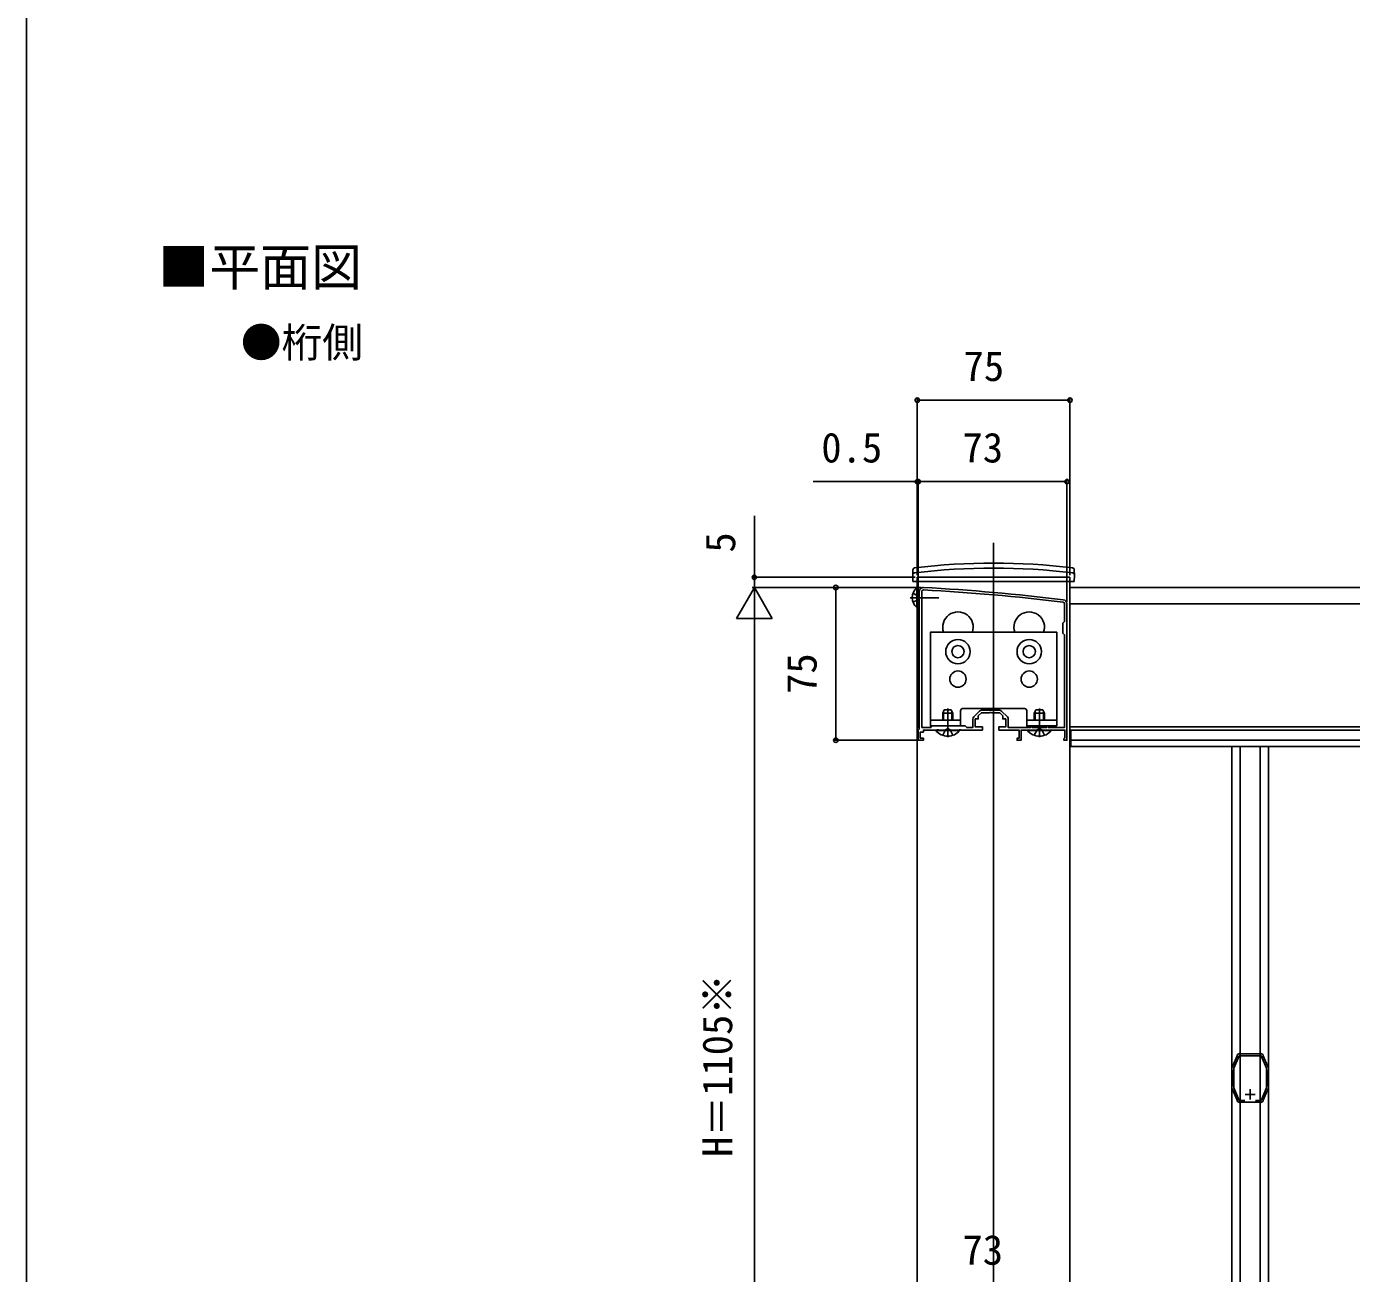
# Model space of a CAD drawing. Units: millimetres, scale not verified. Extents: x -875 to 875, y -1305 to 1298.
# Drawn here: x -875 to -224, y -597 to 16 of the extents above; entities that cross this region are included whole.
import ezdxf
from ezdxf.enums import TextEntityAlignment as Align

# ---------------------------------------------------------------- set-up
doc = ezdxf.new("R2010")
doc.units = ezdxf.units.MM
doc.header["$LTSCALE"] = 8
for name, color, linetype in [('0-1_USER1', 3, 'Continuous'), ('0-2_YKK_11', 7, 'Continuous'), ('0-3_YKK_11E', 7, 'Continuous'), ('0-4_YKK_12', 2, 'Continuous'), ('0-5_YKK_13', 4, 'Continuous'), ('0-6_YKK_D', 6, 'Continuous'), ('0-7_YKK_ZWAK', 7, 'Continuous')]:
    doc.layers.add(name, color=color, linetype=linetype)
doc.styles.add('ＭＳ ゴシック', font='')
doc.styles.get('ＭＳ ゴシック').set_extended_font_data('MS Gothic')

msp = doc.modelspace()

# ---------------------------------------------------------------- linework, layer by layer
at = {"layer": '0-2_YKK_11'}
for p, q in [((-435.3, -328.7), (-435.3, -261.9)), ((-406.936, -320.639), (-409.761, -323.464)), ((-397.124, -320.2), (-405.876, -320.2)), ((-393.239, -323.464), (-396.064, -320.639))]:
    msp.add_line(p, q, dxfattribs=at)
for points in [[(-436.5, -261.9), (-436.5, -329.4), (-437, -329.9), (-437, -334.9), (-434.5, -334.9), (-434.5, -333.9), (-436, -333.9), (-436, -330.9), (-434.5, -330.9), (-434.5, -329.9), (-427.958, -329.9), (-427.775, -329.78), (-427.225, -329.78), (-427.042, -329.9), (-422.958, -329.9), (-422.775, -329.78), (-422.225, -329.78), (-422.042, -329.9), (-416.958, -329.9), (-416.775, -329.78), (-416.225, -329.78), (-416.042, -329.9), (-405.5, -329.9), (-405.5, -328.4), (-409, -328.4), (-409, -324.4), (-407.5, -324.4), (-407.5, -322.9), (-406, -321.4), (-401.958, -321.4), (-401.775, -321.28), (-401.225, -321.28), (-401.042, -321.4), (-397, -321.4), (-395.5, -322.9), (-395.5, -324.4), (-394, -324.4), (-394, -328.4), (-397.5, -328.4), (-397.5, -329.9)], [(-397.5, -329.9), (-387.5, -329.9), (-387.5, -333.9), (-388.5, -333.9), (-388.5, -334.9), (-386.5, -334.9), (-386.5, -329.9), (-377.958, -329.9), (-377.775, -329.78), (-377.225, -329.78), (-377.042, -329.9), (-365, -329.9), (-365, -333.608), (-365.25, -333.904), (-365.5, -334.2), (-365.5, -334.9), (-364, -334.9), (-364, -267.9)], [(-365.2, -267.9), (-365.2, -276.6), (-366, -277.4), (-366, -282.4), (-365.2, -283.2), (-365.2, -328.7), (-373.1, -328.7), (-373.1, -327.9), (-374, -327.9), (-374, -328.7), (-381, -328.7), (-381, -327.9), (-381.9, -327.9), (-381.9, -328.7), (-392.8, -328.7), (-392.8, -324.524)], [(-410.2, -324.524), (-410.2, -328.7), (-413.2, -328.7), (-414, -327.9), (-430, -327.9), (-430.8, -328.7), (-435.3, -328.7)]]:
    msp.add_lwpolyline(points, dxfattribs=at)
for centre, radius, start, end in [((-434.5, -261.9), 2, 86.9684, 180.00001), ((-487.281, -1258.499), 999.996, 83.01993, 86.96841), ((-434.5, -261.9), 0.8, 86.96839, 180.00001), ((-487.281, -1258.499), 998.796, 83.01993, 86.96841), ((-366, -267.9), 2, 0.00001, 83.01993), ((-366, -267.9), 0.8, 0.00001, 83.01993), ((-408.7, -324.524), 1.5, 134.99999, 179.99998), ((-405.876, -321.7), 1.5, 90.00002, 135.00001), ((-397.124, -321.7), 1.5, 44.99999, 89.99998), ((-394.3, -324.524), 1.5, 0.00002, 45.00001)]:
    msp.add_arc(centre, radius, start, end, dxfattribs=at)
at = {"layer": '0-3_YKK_11E'}
for p, q in [((-274, -506.3), (-274, -511.3)), ((-271.5, -508.8), (-276.5, -508.8))]:
    msp.add_line(p, q, dxfattribs=at)
for points in [[(-282.883, -495.501), (-282.683, -495.024), (-282.585, -494.921), (-282.488, -494.819), (-280.409, -489.875), (-280.403, -489.738), (-280.388, -489.583)], [(-271.41, -511.8), (-268.598, -511.8), (-266, -505.618), (-266, -495.982), (-268.556, -489.9), (-279.444, -489.9), (-282, -495.981), (-282, -505.618), (-279.402, -511.8), (-276.59, -511.8)], [(-279.22, -488.808), (-279.072, -488.853), (-278.943, -488.9)], [(-278.943, -488.9), (-269.057, -488.9), (-268.929, -488.853), (-268.78, -488.808)], [(-267.613, -489.583), (-267.597, -489.738), (-267.591, -489.875), (-265.512, -494.819), (-265.415, -494.921), (-265.317, -495.024), (-265.117, -495.501)], [(-283, -505.518), (-283, -505), (-282.95, -504.868), (-282.9, -504.735), (-282.9, -496.865), (-282.95, -496.732), (-283, -496.6), (-283, -496.082)], [(-265, -496.082), (-265, -496.6), (-265.05, -496.732), (-265.1, -496.865), (-265.1, -504.735), (-265.05, -504.868), (-265, -505), (-265, -505.518)], [(-280.388, -512.017), (-280.403, -511.862), (-280.409, -511.725), (-282.488, -506.781), (-282.585, -506.679), (-282.683, -506.576), (-282.883, -506.099)], [(-265.117, -506.099), (-265.317, -506.576), (-265.415, -506.679), (-265.512, -506.781), (-267.591, -511.725), (-267.597, -511.862), (-267.612, -512.017)], [(-268.78, -512.793), (-268.929, -512.747), (-269.057, -512.7), (-278.943, -512.7), (-279.071, -512.747), (-279.22, -512.793)]]:
    msp.add_lwpolyline(points, dxfattribs=at)
for centre, start, end in [((-279.07, -490.3), 95.73925, 151.44438), ((-268.93, -490.3), 28.55565, 84.26079), ((-281.5, -496.082), 157.21255, 180.00006), ((-266.5, -496.082), 359.99998, 22.78771), ((-281.5, -505.518), 180, 202.78773), ((-266.5, -505.518), 337.21234, 0.00008), ((-279.07, -511.3), 208.55592, 264.26083), ((-268.93, -511.3), 275.73914, 331.44347)]:
    msp.add_arc(centre, 1.5, start, end, dxfattribs=at)
at = {"layer": '0-4_YKK_12'}
for p, q in [((-400, -237.9), (-400, -1108.9)), ((-437.5, -254.9), (-437.5, -256.9)), ((-437.5, -254.9), (-362.5, -254.9)), ((-437.5, -256.9), (-437.5, -1108.9)), ((-362.5, -254.9), (-362.5, -256.9)), ((-362.5, -256.9), (-362.5, -695.9)), ((-362.5, -334.903), (-362.5, -259.903)), ((562.5, -259.903), (-362.5, -259.903)), ((562.5, -267.903), (-362.5, -267.903)), ((562.5, -328.403), (-362.5, -328.403)), ((562.5, -329.903), (-362.5, -329.903)), ((-362, -329.9), (48.5, -329.9)), ((562.5, -334.903), (-362.5, -334.903)), ((-362, -337.9), (48.5, -337.9)), ((-283, -337.9), (-283, -681.9)), ((-278.943, -337.9), (-278.943, -681.9)), ((-269.057, -337.9), (-269.057, -681.9)), ((-265, -337.9), (-265, -681.9))]:
    msp.add_line(p, q, dxfattribs=at)
msp.add_lwpolyline([(-362, -329.9), (-362, -334.9), (-362, -337.9)], dxfattribs=at)
for centre in [(-417.5, -279.4), (-382.5, -279.4)]:
    msp.add_arc(centre, 7.5, 340.52879, 199.47121, dxfattribs=at)
at = {"layer": '0-5_YKK_13'}
for p, q in [((-439.7, -253.9), (-439.653, -251.233)), ((-360.3, -253.9), (-360.347, -251.233)), ((-439.7, -253.9), (-439.648, -256.9)), ((-439.648, -256.9), (-360.352, -256.9)), ((-437.727, -260.15), (-437.5, -260.15)), ((-437.727, -260.15), (-437.727, -269.65)), ((-437.5, -260.15), (-437.5, -269.65)), ((-360.3, -253.9), (-360.352, -256.9)), ((-441, -264.9), (-426.946, -264.9)), ((-439.609, -262.75), (-437.593, -263.755)), ((-439.609, -267.05), (-437.593, -266.045)), ((-437.593, -263.755), (-436.984, -264.9)), ((-437.593, -266.045), (-436.984, -264.9)), ((-437.727, -269.65), (-437.5, -269.65)), ((-431, -325), (-416.25, -325)), ((-425, -321.6), (-424.2, -319.9)), ((-425, -325), (-425, -321.6)), ((-425, -321.6), (-420, -321.6)), ((-424.567, -325), (-424.567, -320.68)), ((-424.2, -319.9), (-420.8, -319.9)), ((-422.5, -333.4), (-422.5, -319.4)), ((-420.8, -319.9), (-420, -321.6)), ((-420.433, -325), (-420.433, -320.68)), ((-420, -325), (-420, -321.6)), ((-416.25, -320.4), (-416.25, -327.9)), ((-384.75, -319.4), (-415.25, -319.4)), ((-383.75, -325), (-369, -325)), ((-380, -321.6), (-379.2, -319.9)), ((-380, -325), (-380, -321.6)), ((-380, -321.6), (-375, -321.6)), ((-379.567, -325), (-379.567, -320.68)), ((-379.2, -319.9), (-375.8, -319.9)), ((-377.5, -333.4), (-377.5, -319.4)), ((-375.8, -319.9), (-375, -321.6)), ((-375.433, -325), (-375.433, -320.68)), ((-375, -325), (-375, -321.6)), ((-416.6, -329.9), (-428.4, -329.9)), ((-428.4, -330.148), (-428.4, -329.9)), ((-428.4, -330.148), (-416.6, -330.148)), ((-425, -332.483), (-423.645, -329.765)), ((-422.5, -329.156), (-423.645, -329.765)), ((-422.5, -329.156), (-421.355, -329.765)), ((-420, -332.483), (-421.355, -329.765)), ((-416.6, -330.148), (-416.6, -329.9)), ((-371.6, -329.9), (-383.4, -329.9)), ((-383.4, -330.148), (-383.4, -329.9)), ((-383.4, -330.148), (-371.6, -330.148)), ((-380, -328.7), (-380, -327.9)), ((-380, -332.483), (-378.645, -329.765)), ((-379.567, -328.7), (-379.567, -327.9)), ((-377.5, -329.156), (-378.645, -329.765)), ((-377.5, -329.156), (-376.355, -329.765)), ((-375, -332.483), (-376.355, -329.765)), ((-375.433, -328.7), (-375.433, -327.9)), ((-375, -328.7), (-375, -327.9)), ((-371.6, -330.148), (-371.6, -329.9))]:
    msp.add_line(p, q, dxfattribs=at)
for points in [[(-369, -327.9), (-369, -281.9), (-431, -281.9), (-431, -327.9), (-416.25, -327.9)], [(-383.75, -320.4), (-383.75, -327.9), (-369, -327.9)]]:
    msp.add_lwpolyline(points, dxfattribs=at)
for centre, radius in [((-417.5, -291.4), 6), ((-382.5, -291.4), 6), ((-417.5, -291.4), 3), ((-382.5, -291.4), 3), ((-417.5, -304.9), 4), ((-382.5, -304.9), 4)]:
    msp.add_circle(centre, radius, dxfattribs=at)
for centre, radius, start, end in [((-438.697, -253.747), 1, 97.02227, 179), ((-438.654, -251.251), 1, 96.9597, 179), ((-400, -567.9), 317.528, 82.97773, 97.02227), ((-400, -567.9), 320, 83.0403, 96.9597), ((-361.346, -251.251), 1, 1, 83.0403), ((-361.303, -253.747), 1, 1, 82.97773), ((-433.9, -264.9), 6.1, 128.85935, 231.14065), ((-415.25, -320.4), 1, 90, 180), ((-384.75, -320.4), 1, 0, 90), ((-422.5, -325.2), 7.7, 219.98312, 320.01688), ((-377.5, -325.2), 7.7, 219.98312, 320.01688)]:
    msp.add_arc(centre, radius, start, end, dxfattribs=at)
at = {"layer": '0-6_YKK_D'}
for p, q in [((-437.5, -253.9), (-437.5, -166.9)), ((-437.5, -167.9), (-362.5, -167.9)), ((-362.5, -253.9), (-362.5, -166.9)), ((-437.5, -207.9), (-488.6, -207.9)), ((-437.5, -253.9), (-437.5, -206.9)), ((-437, -207.9), (-437.5, -207.9)), ((-437, -329.024), (-437, -206.9)), ((-437, -329.024), (-437, -206.9)), ((-364, -207.9), (-437, -207.9)), ((-437, -207.9), (-432.7, -207.9)), ((-364, -266.9), (-364, -206.9)), ((-517.5, -254.9), (-517.5, -224.709)), ((-517.5, -259.9), (-526.25, -275.055)), ((-438.5, -254.9), (-518.5, -254.9)), ((-435.501, -259.9), (-518.5, -259.9)), ((-435.501, -259.9), (-518.5, -259.9)), ((-517.5, -259.9), (-517.5, -254.9)), ((-517.5, -259.9), (-517.5, -264.2)), ((-517.5, -259.9), (-508.75, -275.055)), ((-517.5, -259.9), (-517.5, -290.211)), ((-435.501, -259.9), (-478.5, -259.9)), ((-477.5, -259.9), (-477.5, -334.9)), ((-526.25, -275.055), (-508.75, -275.055)), ((-517.5, -667.4), (-517.5, -277.4)), ((-437.7, -334.9), (-478.5, -334.9))]:
    msp.add_line(p, q, dxfattribs=at)
for centre in [(-437.5, -167.9), (-362.5, -167.9), (-437.5, -207.9), (-437, -207.9), (-437, -207.9), (-364, -207.9), (-517.5, -254.9), (-477.5, -259.9), (-477.5, -334.9)]:
    msp.add_circle(centre, 1.075, dxfattribs=at)
at = {"layer": '0-7_YKK_ZWAK'}
msp.add_line((-875, 1245.1), (-875, -1304.9), dxfattribs=at)

# ---------------------------------------------------------------- texts
at = {"layer": '0-1_USER1', "style": 'ＭＳ ゴシック'}
for s, height, p in [('■平面図', 18.33, (-810.256, -117.201)), ('●桁側', 14.66, (-769.727, -151.286))]:
    msp.add_text(s, height=height, dxfattribs=at).set_placement(p, align=Align.BOTTOM_LEFT)
at = {"layer": '0-6_YKK_D', "style": 'ＭＳ ゴシック'}
for s, p in [('75', (-414.773, -162.9)), ('0.5', (-484.623, -202.9)), ('73', (-415.273, -202.9)), ('73', (-415.273, -596.9))]:
    msp.add_text(s, height=14.66, dxfattribs=at).set_placement(p, align=Align.BOTTOM_LEFT)
for s, p in [('5', (-522.5, -242.777)), ('75', (-482.5, -312.173)), ('H＝1105※', (-523.977, -539.559))]:
    msp.add_text(s, height=14.66, rotation=90, dxfattribs=at).set_placement(p, align=Align.BOTTOM_LEFT)

doc.saveas('drawing.dxf')
